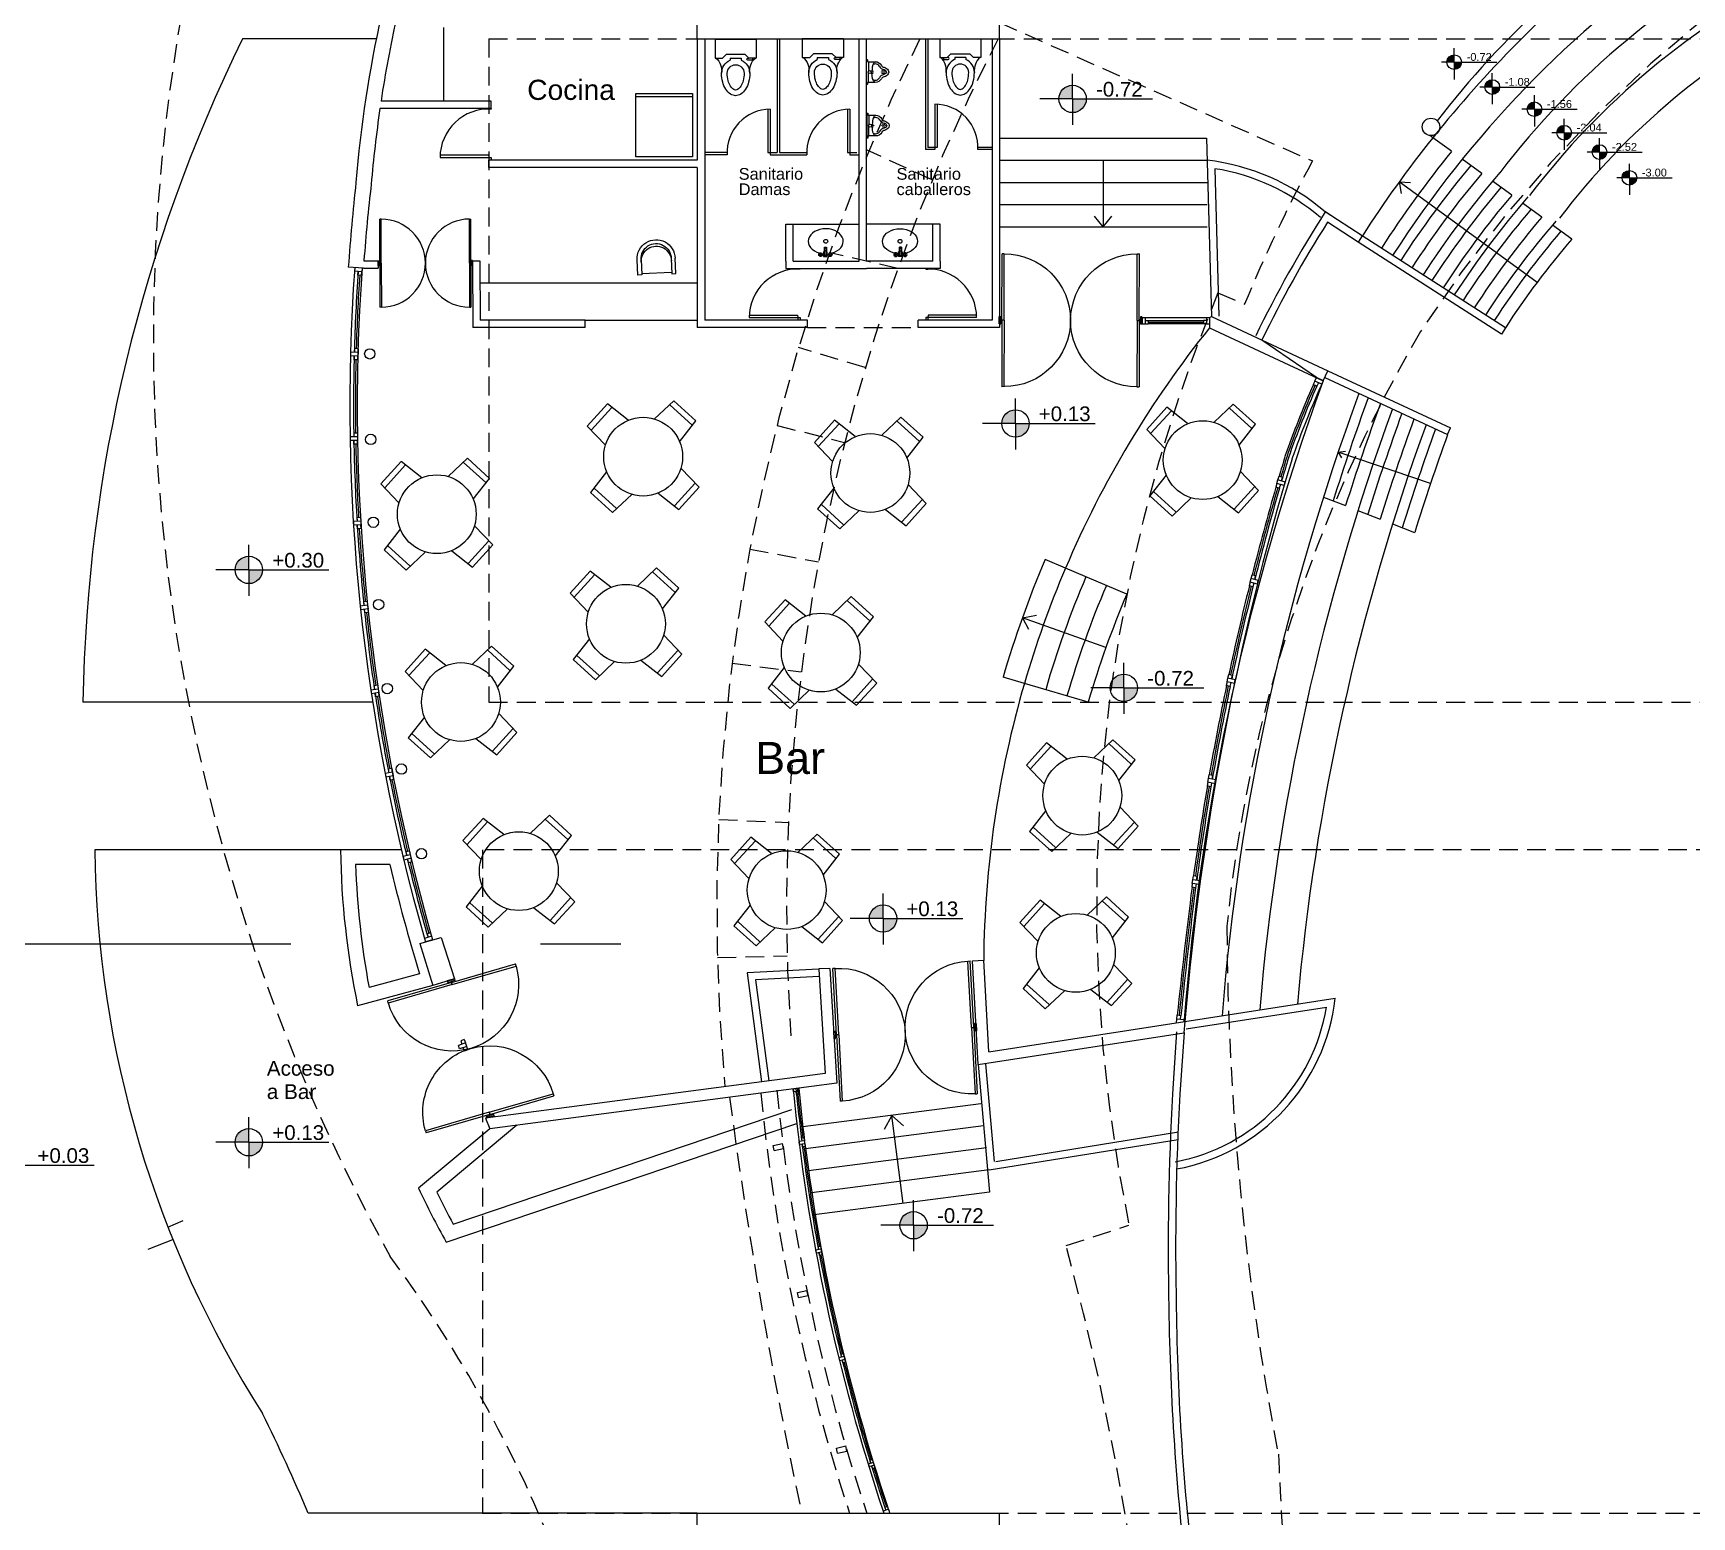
# Model space of a CAD drawing. Extents: x -30 to 1202, y 231 to 898.
# Drawn here: x 126.64 to 149.08, y 406.12 to 426.2 of the extents above; entities that cross this region are included whole.
import ezdxf

# ---------------------------------------------------------------- set-up
doc = ezdxf.new("R2010")
doc.units = 0
doc.header["$LTSCALE"] = 0.04
doc.linetypes.add('DASHED2', pattern=[9.525, 6.35, -3.175])
doc.layers.get('0').update_dxf_attribs({"linetype": 'CONTINUOUS'})
for name, color, linetype in [('0.1', 1, 'CONTINUOUS'), ('0.2', 2, 'CONTINUOUS'), ('0.3', 3, 'CONTINUOUS'), ('0.5', 5, 'CONTINUOUS'), ('cotas de nivel', 1, 'CONTINUOUS'), ('PISO', 1, 'CONTINUOUS'), ('PISOS', 1, 'CONTINUOUS'), ('proyecciones', 1, 'DASHED2'), ('PROYECCIÓN', 2, 'DASHED2')]:
    doc.layers.add(name, color=color, linetype=linetype)
doc.styles.add('STYLE2', font='arial.ttf')

# ---------------------------------------------------------------- blocks, each defined once
blk = doc.blocks.new('SAPLS029')
for p, q in [((0.025, 0.025), (0.025, -0.025)), ((0.089, 0.025), (0.025, 0.025)), ((0.038, -0.013), (0.038, 0.013)), ((0.102, 0.013), (0.038, 0.013)), ((0.038, 0.013), (0.102, 0.013)), ((0.089, 0.025), (0.089, 0.013)), ((0.089, 0.013), (0.089, 0.025)), ((0.102, -0.013), (0.102, 0.013)), ((0.14, 0.013), (0.102, 0.013)), ((0.102, 0.013), (0.14, 0.013)), ((0.152, 0.013), (0.14, 0.013)), ((0.14, 0.013), (0.152, 0.013)), ((0.14, -0.013), (0.14, 0.013)), ((0.152, 0.013), (0.152, -0.013)), ((0.025, -0.025), (0.089, -0.025)), ((0.102, -0.013), (0.038, -0.013)), ((0.038, -0.013), (0.102, -0.013)), ((0.089, -0.013), (0.089, -0.025)), ((0.089, -0.025), (0.089, -0.013)), ((0.14, -0.013), (0.102, -0.013)), ((0.102, -0.013), (0.14, -0.013)), ((0.152, -0.013), (0.14, -0.013)), ((0.14, -0.013), (0.152, -0.013))]:
    blk.add_line(p, q)
for centre, radius in [((0.051, 0.064), 0.0254), ((0.051, 0.064), 0.00822), ((0.051, -0.064), 0.0254), ((0.051, -0.064), 0.00822)]:
    blk.add_circle(centre, radius)
blk = doc.blocks.new('SAPLS025')
at = {"color": 0, "linetype": 'ByBlock'}
for p, q in [((0, 0.279), (0.254, 0.279)), ((0, -0.279), (0, 0.279)), ((0.254, 0.279), (0.254, 0.178)), ((0.203, 0.127), (0.254, 0.178)), ((0.203, -0.127), (0.203, 0.127)), ((0.254, 0.076), (0.283, 0.076)), ((0.254, 0.076), (0.254, -0.076)), ((0.203, -0.127), (0.254, -0.178)), ((0.254, -0.076), (0.283, -0.076)), ((0.254, -0.165), (0.254, -0.178)), ((0.254, -0.279), (0.254, -0.178)), ((0.279, -0.229), (0.279, -0.165)), ((0, -0.279), (0.254, -0.279)), ((0.254, -0.229), (0.279, -0.229))]:
    blk.add_line(p, q, dxfattribs=at)
for points in [[(0.457, -0.191, 0.063415), (0.579, -0.175, 0.076468), (0.673, -0.135, 0.107136), (0.742, -0.068, 0.147373), (0.762, 0, 0.147373), (0.742, 0.068, 0.107136), (0.673, 0.135, 0.076468), (0.579, 0.175, 0.063415), (0.457, 0.191, 0.063415)], [(0.457, -0.114, 0.063415), (0.56, -0.101, 0.076468), (0.632, -0.07, 0.107136), (0.678, -0.026, 0.147373), (0.686, 0, 0.147373), (0.678, 0.026, 0.107136), (0.632, 0.07, 0.076468), (0.56, 0.101, 0.063415), (0.457, 0.114, 0.063415)]]:
    blk.add_lwpolyline(points, format="xyb", dxfattribs=at)
for centre, radius, start, end in [((0.426, 0.417), 0.228, 221.089, 277.7989), ((0.457, 0), 0.191, 90, 156.4218), ((0.457, 0), 0.114, 90, 270), ((0.267, -0.165), 0.0127, 0, 180), ((0.426, -0.417), 0.228, 82.2011, 138.911), ((0.457, 0), 0.191, 203.5782, 270)]:
    blk.add_arc(centre, radius, start, end, dxfattribs=at)
blk = doc.blocks.new('rcd')
at = {"layer": '0.2'}
for p, q in [((183.442, 91.162), (183.442, 91.037)), ((183.442, 90.892), (183.442, 91.016))]:
    blk.add_line(p, q, dxfattribs=at)
blk.add_lwpolyline([(183.717, 91.027), (183.71, 91.002, -0.107013), (183.687, 90.977, -0.081155), (183.655, 90.963, 0.245336), (183.617, 90.936, -0.277467), (183.534, 90.887, 0), (183.436, 90.887, 0.414214), (183.429, 90.88, 0), (183.429, 90.863, -0.999999), (183.417, 90.863, 0), (183.417, 91.191, -0.999999), (183.429, 91.191, 0), (183.429, 91.174, 0.414214), (183.436, 91.167, 0), (183.534, 91.167, -0.277467), (183.617, 91.117, 0.245336), (183.655, 91.091, -0.081155), (183.687, 91.076, -0.107013), (183.71, 91.052), (183.717, 91.027)], format="xyb", close=True, dxfattribs=at)
for points in [[(183.534, 91.167), (183.52, 91.16, 0.09017), (183.501, 91.126, 0.04702), (183.491, 91.084), (183.487, 91.027)], [(183.534, 90.887), (183.52, 90.894, -0.09017), (183.501, 90.928, -0.04702), (183.491, 90.969), (183.487, 91.027)], [(183.686, 91.027), (183.682, 91.039, 0.088171), (183.67, 91.051, 0.075175), (183.649, 91.062, 0.081155)], [(183.686, 91.027), (183.682, 91.014, -0.088171), (183.67, 91.002, -0.075175), (183.649, 90.992, -0.081155)]]:
    blk.add_lwpolyline(points, format="xyb", dxfattribs=at)
for centre, radius in [((183.459, 91.027), 0.02), ((183.495, 91.046), 0.003), ((183.495, 91.008), 0.003), ((183.506, 91.027), 0.003), ((183.62, 91.027), 0.003), ((183.631, 91.046), 0.003), ((183.631, 91.008), 0.003), ((183.642, 91.027), 0.003), ((183.653, 91.046), 0.003), ((183.653, 91.008), 0.003), ((183.664, 91.027), 0.003)]:
    blk.add_circle(centre, radius, dxfattribs=at)
for centre, radius, start, end in [((183.437, 91.162), 0.005, 359.9995, 89.9991), ((183.534, 91.073), 0.0634, 27.9696, 121.4392), ((183.437, 90.892), 0.005, 270.0009, 0.0005), ((183.534, 90.98), 0.0634, 238.5608, 332.0304), ((183.661, 91.141), 0.08, 207.9696, 261.1164), ((183.661, 90.913), 0.08, 98.8836, 152.0304)]:
    blk.add_arc(centre, radius, start, end, dxfattribs=at)
blk = doc.blocks.new('puertadoblesemigiratoria')
at = {"layer": '0.2', "linetype": 'Continuous'}
for p, q in [((0.051, 1.894), (-0.849, 1.894)), ((-0.849, 1.864), (-0.849, 1.894)), ((0.051, 1.864), (-0.849, 1.864)), ((0, 1.929), (0.101, 1.929)), ((0.001, 1.929), (0.001, 1.909)), ((0.102, 1.929), (0.001, 1.929)), ((0.001, 1.909), (0.051, 1.909)), ((0.041, 1.909), (0.041, 1.894)), ((0.101, 1.909), (0.051, 1.909)), ((0.051, 1.894), (0.951, 1.894)), ((0.051, 1.864), (0.051, 1.894)), ((0.051, 1.864), (0.051, 1.894)), ((0.051, 1.864), (0.951, 1.864)), ((0.061, 1.909), (0.061, 1.894)), ((0.101, 1.929), (0.101, 1.909)), ((0.95, 1.864), (0.951, 1.894)), ((0.051, 0.065), (-0.849, 0.065)), ((-0.849, 0.065), (-0.849, 0.035)), ((0.051, 0.035), (-0.849, 0.035)), ((0.001, 0.02), (0.051, 0.02)), ((0.001, 0), (0.001, 0.02)), ((0.041, 0.02), (0.041, 0.035)), ((0.051, 0.065), (0.951, 0.065)), ((0.051, 0.065), (0.051, 0.035)), ((0.051, 0.065), (0.051, 0.035)), ((0.051, 0.035), (0.951, 0.035)), ((0.101, 0.02), (0.051, 0.02)), ((0.061, 0.02), (0.061, 0.035)), ((0.101, 0), (0.101, 0.02)), ((0.95, 0.065), (0.951, 0.035)), ((0, 0), (0.101, 0)), ((0.102, 0), (0.001, 0))]:
    blk.add_line(p, q, dxfattribs=at)
for centre, start, end in [((0.051, 1.864), 180, 270), ((0.051, 1.864), 270, 360), ((0.051, 0.065), 90, 180), ((0.051, 0.065), 0, 90)]:
    blk.add_arc(centre, 0.899, start, end, dxfattribs=at)
blk = doc.blocks.new('MHPLS022')
at = {"linetype": 'ByBlock'}
for p, q in [((-0.686, 0.375), (-0.381, 0.375)), ((-0.686, 0.299), (-0.686, 0.375)), ((-0.381, 0.299), (-0.686, 0.299)), ((-0.66, 0.299), (-0.66, -0.299)), ((-0.381, -0.299), (-0.686, -0.299)), ((-0.686, -0.299), (-0.686, -0.375)), ((-0.686, -0.375), (-0.381, -0.375))]:
    blk.add_line(p, q, dxfattribs=at)
for centre, radius, start, end in [((-0.375, 0), 0.375, 269.0906, 90.9094), ((-0.426, 0), 0.299, 268.861, 91.139), ((-0.375, 0), 0.299, 268.861, 91.139)]:
    blk.add_arc(centre, radius, start, end, dxfattribs=at)
blk = doc.blocks.new('efd')
at = {"color": 0, "linetype": 'ByBlock'}
for p, q in [((391.142, 177.627), (390.736, 177.627)), ((390.177, 177.068), (390.177, 176.662)), ((391.701, 176.662), (391.701, 177.068)), ((390.736, 176.103), (391.142, 176.103))]:
    blk.add_line(p, q, dxfattribs=at)
for points in [[(391.167, 177.348), (391.142, 177.703), (390.736, 177.703), (390.71, 177.348)], [(390.456, 177.094), (390.101, 177.068), (390.101, 176.662), (390.456, 176.636)], [(391.421, 176.636), (391.777, 176.662), (391.777, 177.068), (391.421, 177.094)], [(390.71, 176.382), (390.736, 176.027), (391.142, 176.027), (391.167, 176.382)]]:
    blk.add_lwpolyline(points, dxfattribs=at)
blk.add_circle((390.939, 176.865), 0.533, dxfattribs=at)

msp = doc.modelspace()

# ---------------------------------------------------------------- hatches: boundary and pattern name
at = {"layer": 'cotas de nivel'}
h = msp.add_hatch(color=256, dxfattribs=at)
h.paths.add_polyline_path([(140.7, 425.309), (140.7, 425.494, 0.414214), (140.515, 425.309)])
h.paths.add_polyline_path([(140.7, 425.309), (140.7, 425.124, 0.414214), (140.886, 425.309)])
h = msp.add_hatch(color=256, dxfattribs=at)
h.paths.add_polyline_path([(139.926, 420.918), (139.926, 421.103, 0.414214), (139.741, 420.918)])
h.paths.add_polyline_path([(139.926, 420.918), (139.926, 420.732, 0.414214), (140.111, 420.918)])
h = msp.add_hatch(color=256, dxfattribs=at)
h.paths.add_polyline_path([(129.556, 418.936), (129.556, 419.122, 0.414214), (129.371, 418.936)])
h.paths.add_polyline_path([(129.556, 418.936), (129.556, 418.751, 0.414214), (129.741, 418.936)])
h = msp.add_hatch(color=256, dxfattribs=at)
h.paths.add_polyline_path([(141.393, 417.34), (141.393, 417.525, 0.414214), (141.208, 417.34)])
h.paths.add_polyline_path([(141.393, 417.34), (141.393, 417.154, 0.414214), (141.579, 417.34)])
h = msp.add_hatch(color=256, dxfattribs=at)
h.paths.add_polyline_path([(138.135, 414.221), (138.135, 414.406, 0.414214), (137.949, 414.221)])
h.paths.add_polyline_path([(138.135, 414.221), (138.135, 414.035, 0.414214), (138.32, 414.221)])
h = msp.add_hatch(color=256, dxfattribs=at)
h.paths.add_polyline_path([(129.556, 411.192), (129.556, 411.377, 0.414214), (129.371, 411.192)])
h.paths.add_polyline_path([(129.556, 411.192), (129.556, 411.007, 0.414214), (129.741, 411.192)])
h = msp.add_hatch(color=256, dxfattribs=at)
h.paths.add_polyline_path([(138.549, 410.069), (138.549, 410.255, 0.414214), (138.364, 410.069)])
h.paths.add_polyline_path([(138.549, 410.069), (138.549, 409.884, 0.414214), (138.735, 410.069)])
at = {"layer": 'PISO'}
h = msp.add_hatch(color=256, dxfattribs=at)
h.paths.add_polyline_path([(145.862, 425.807), (145.862, 425.906, 0.414214), (145.762, 425.807)])
h.paths.add_polyline_path([(145.862, 425.807), (145.862, 425.707, 0.414214), (145.961, 425.807)])
h = msp.add_hatch(color=256, dxfattribs=at)
h.paths.add_polyline_path([(146.377, 425.47), (146.377, 425.569, 0.414214), (146.277, 425.47)])
h.paths.add_polyline_path([(146.377, 425.47), (146.377, 425.37, 0.414214), (146.476, 425.47)])
h = msp.add_hatch(color=256, dxfattribs=at)
h.paths.add_polyline_path([(146.948, 425.17), (146.948, 425.27, 0.414214), (146.849, 425.17)])
h.paths.add_polyline_path([(146.948, 425.17), (146.948, 425.071, 0.414214), (147.047, 425.17)])
h = msp.add_hatch(color=256, dxfattribs=at)
h.paths.add_polyline_path([(147.35, 424.852), (147.35, 424.951, 0.414214), (147.251, 424.852)])
h.paths.add_polyline_path([(147.35, 424.852), (147.35, 424.753, 0.414214), (147.45, 424.852)])
h = msp.add_hatch(color=256, dxfattribs=at)
h.paths.add_polyline_path([(147.828, 424.59), (147.828, 424.689, 0.414214), (147.729, 424.59)])
h.paths.add_polyline_path([(147.828, 424.59), (147.828, 424.491, 0.414214), (147.927, 424.59)])
h = msp.add_hatch(color=256, dxfattribs=at)
h.paths.add_polyline_path([(148.232, 424.242), (148.232, 424.342, 0.414214), (148.133, 424.242)])
h.paths.add_polyline_path([(148.232, 424.242), (148.232, 424.143, 0.414214), (148.332, 424.242)])

# ---------------------------------------------------------------- linework, layer by layer
at = {"layer": '0.1'}
msp.add_line((141.681, 422.351), (142.511, 422.351), dxfattribs=at)
for centre, radius, start, end in [((157.196, 421.165), 26.275, 175.9361, 195.9361), ((162.403, 414.365), 25.602, 185.4848, 198.5978)]:
    msp.add_arc(centre, radius, start, end, dxfattribs=at)
at = {"layer": '0.2'}
for p, q in [((132.187, 426.277), (132.187, 425.281)), ((131.279, 426.124), (129.47, 426.124)), ((134.792, 425.344), (135.559, 425.344)), ((132.801, 425.181), (132.801, 425.171)), ((132.831, 425.171), (132.801, 425.171)), ((132.831, 425.181), (132.831, 425.171)), ((139.709, 424.78), (142.512, 424.78)), ((142.512, 424.78), (142.579, 422.365)), ((132.143, 424.551), (132.797, 424.551)), ((132.143, 424.517), (132.831, 424.517)), ((132.797, 424.551), (132.801, 424.517)), ((132.801, 424.517), (132.801, 424.481)), ((132.831, 424.517), (132.831, 424.481)), ((139.709, 424.48), (142.52, 424.48)), ((141.114, 424.48), (141.114, 423.58)), ((142.623, 424.365), (142.679, 422.368)), ((139.709, 424.18), (142.52, 424.18)), ((139.709, 423.88), (142.52, 423.88)), ((141.114, 423.58), (140.997, 423.721)), ((141.114, 423.58), (141.231, 423.721)), ((136.918, 423.615), (137.812, 423.615)), ((138.807, 423.615), (137.912, 423.615)), ((139.709, 423.58), (142.52, 423.58)), ((136.982, 423.015), (136.982, 423.005)), ((137.012, 423.005), (136.982, 423.005)), ((137.012, 423.015), (137.012, 423.005)), ((138.712, 423.015), (138.712, 423.005)), ((138.712, 423.005), (138.742, 423.005)), ((138.742, 423.015), (138.742, 423.005)), ((135.622, 422.815), (132.683, 422.815)), ((136.324, 422.385), (136.979, 422.385)), ((136.324, 422.352), (137.012, 422.352)), ((136.979, 422.385), (136.982, 422.352)), ((136.982, 422.352), (136.982, 422.315)), ((137.012, 422.352), (137.012, 422.315)), ((138.712, 422.352), (138.712, 422.315)), ((139.4, 422.352), (138.712, 422.352)), ((138.746, 422.385), (138.742, 422.352)), ((138.742, 422.352), (138.742, 422.315)), ((139.4, 422.385), (138.746, 422.385)), ((134.103, 422.315), (135.622, 422.315)), ((141.723, 422.31), (142.469, 422.31)), ((141.723, 422.289), (142.469, 422.289)), ((142.469, 422.268), (141.723, 422.268)), ((140.605, 418.962), (140.329, 419.079)), ((140.047, 417.4), (139.759, 417.484)), ((131.23, 417.149), (127.311, 417.149)), ((131.619, 415.149), (127.47, 415.149)), ((131.462, 414.949), (131, 414.949)), ((131.864, 413.471), (131.181, 413.288)), ((137.266, 413.536), (136.298, 413.484)), ((136.298, 413.484), (136.491, 412.01)), ((137.272, 413.436), (136.411, 413.39)), ((136.411, 413.39), (136.59, 412.023)), ((132.045, 413.312), (131.026, 413.04)), ((139.423, 412.244), (139.573, 410.516)), ((139.523, 412.252), (139.637, 410.93)), ((132.319, 410.085), (136.903, 411.637)), ((139.457, 411.711), (137.049, 411.399)), ((138.253, 411.555), (138.151, 411.366)), ((138.407, 410.365), (138.253, 411.555)), ((138.253, 411.555), (138.412, 411.415)), ((132.813, 411.376), (131.85, 410.57)), ((133.182, 411.425), (132.097, 410.516)), ((132.225, 409.842), (136.967, 411.448)), ((139.495, 411.413), (137.088, 411.102)), ((139.662, 410.934), (142.133, 411.332)), ((139.534, 411.116), (137.126, 410.804)), ((139.572, 410.818), (142.126, 411.23)), ((139.572, 410.818), (137.165, 410.507)), ((139.573, 410.516), (137.203, 410.209)), ((128.46, 410.042), (128.664, 410.132)), ((128.193, 409.744), (128.526, 409.878)), ((135.622, 406.174), (130.357, 406.174))]:
    msp.add_line(p, q, dxfattribs=at)
msp.add_lwpolyline([(134.792, 424.524), (134.792, 425.384), (135.559, 425.384), (135.559, 424.524)], close=True, dxfattribs=at)
for centre in [(137.36, 423.383), (138.365, 423.383)]:
    msp.add_circle(centre, 0.0261, dxfattribs=at)
for centre, radius, start, end in [((148.434, 416.813), 21.126, 153.8505, 179.0898), ((132.797, 424.517), 0.655, 87.0577, 180), ((142.176, 421.521), 2.979, 49.308, 83.3714), ((142.176, 421.521), 2.879, 49.308, 81.066), ((157.196, 421.165), 26.175, 175.9361, 195.9361), ((136.979, 422.352), 0.655, 87.0577, 180), ((138.746, 422.352), 0.655, 0, 92.9423), ((157.196, 421.165), 26.225, 176.0451, 178.4361), ((157.196, 421.165), 26.225, 176.0451, 178.4361), ((157.196, 421.165), 26.2, 176.1544, 178.3269), ((153.353, 413.531), 13.857, 141.2115, 156.9294), ((157.196, 421.165), 26.225, 178.5451, 180.9361), ((157.196, 421.165), 26.225, 178.5451, 180.9361), ((157.196, 421.165), 26.2, 178.6544, 180.8269), ((155.905, 416.153), 13.067, 156.1107, 160.7026), ((155.905, 416.153), 13.042, 156.1128, 160.7026), ((155.905, 416.153), 13.017, 156.1149, 160.7026), ((157.196, 421.165), 26.225, 181.0451, 183.4361), ((157.196, 421.165), 26.225, 181.0451, 183.4361), ((157.196, 421.165), 26.2, 181.1544, 183.3269), ((178.999, 409.773), 37.006, 163.2026, 163.6277), ((178.999, 409.773), 36.981, 163.2026, 163.6282), ((178.999, 409.773), 36.956, 163.2026, 163.7076), ((178.999, 409.773), 37.006, 163.8642, 165.7705), ((178.999, 409.773), 36.981, 163.8649, 165.771), ((178.999, 409.773), 36.956, 163.8655, 165.8505), ((157.196, 421.165), 26.225, 183.5451, 185.9361), ((157.196, 421.165), 26.225, 183.5451, 185.9361), ((157.196, 421.165), 26.2, 183.6544, 185.8269), ((153.353, 413.531), 14.157, 156.9294, 163.7883), ((178.999, 409.773), 37.006, 166.007, 167.9134), ((178.999, 409.773), 36.981, 166.0077, 167.9139), ((178.999, 409.773), 36.956, 166.0084, 167.9934), ((157.196, 421.165), 26.225, 186.0451, 188.4361), ((157.196, 421.165), 26.225, 186.0451, 188.4361), ((157.196, 421.165), 26.2, 186.1544, 188.3269), ((153.353, 413.531), 13.857, 163.7883, 179.4922), ((157.196, 421.165), 26.225, 188.5451, 190.9361), ((157.196, 421.165), 26.225, 188.5451, 190.9361), ((157.196, 421.165), 26.2, 188.6544, 190.8269), ((178.999, 409.773), 37.006, 168.1499, 170.0562), ((178.999, 409.773), 36.981, 168.1506, 170.0568), ((178.999, 409.773), 36.956, 168.1513, 170.1362), ((157.196, 421.165), 26.225, 191.0451, 193.4361), ((157.196, 421.165), 26.225, 191.0451, 193.4361), ((157.196, 421.165), 26.2, 191.1544, 193.3269), ((178.999, 409.773), 36.956, 170.2152, 172.2791), ((178.999, 409.773), 37.006, 170.2928, 172.1991), ((178.999, 409.773), 36.981, 170.2934, 172.1996), ((141.929, 415.302), 14.459, 180.6082, 212.5442), ((141.929, 415.302), 11.135, 180.7898, 191.7235), ((141.929, 415.302), 10.935, 181.8525, 190.6143), ((157.196, 421.165), 26.475, 193.5797, 196.896), ((157.196, 421.165), 26.225, 193.5451, 195.9361), ((157.196, 421.165), 26.225, 193.5451, 195.9361), ((157.196, 421.165), 26.2, 193.6544, 195.8269), ((219.86, 404.836), 78.163, 172.79137, 174.07075), ((216.289, 405.268), 74.542, 172.77678, 174.1176), ((213.031, 405.662), 71.235, 172.76218, 174.1645), ((162.403, 414.365), 25.563, 185.4848, 187.0596), ((162.403, 414.365), 25.544, 185.4848, 187.0085), ((162.403, 414.365), 25.525, 185.4848, 187.0956), ((162.675, 414.413), 25.84, 187.2131, 190.4246), ((162.403, 414.365), 25.544, 187.2699, 190.3418), ((162.676, 414.413), 25.802, 187.2132, 198.4139), ((141.929, 415.302), 11.135, 205.1525, 209.3663), ((141.929, 415.302), 10.935, 205.9583, 208.4984), ((162.675, 414.413), 25.84, 190.5108, 193.7223), ((162.403, 414.365), 25.544, 190.6033, 193.6751), ((162.675, 414.413), 25.84, 193.8085, 197.0201), ((162.403, 414.365), 25.544, 193.9366, 197.0085), ((105.253, 395.512), 27.275, 23.0101, 26.1291), ((162.675, 414.413), 25.84, 197.1063, 198.4174), ((162.403, 414.365), 25.544, 197.2699, 198.5062)]:
    msp.add_arc(centre, radius, start, end, dxfattribs=at)
msp.add_ellipse((137.36, 423.383), major_axis=(-0.237, 0), ratio=0.719516, start_param=1.911256, end_param=7.500805, dxfattribs=at)
at = {"layer": '0.2', "extrusion": (0, 0, -1)}
msp.add_ellipse((138.365, 423.383), major_axis=(0.237, 0), ratio=0.719516, start_param=1.911256, end_param=7.500805, dxfattribs=at)
at = {"layer": '0.3'}
for p, q in [((136.704, 426.124), (136.704, 424.585)), ((136.734, 426.124), (136.734, 424.585)), ((138.709, 426.124), (138.709, 424.624)), ((138.739, 426.124), (138.739, 424.654)), ((138.835, 425.238), (138.835, 424.624)), ((138.865, 425.238), (138.865, 424.654)), ((136.578, 425.169), (136.578, 424.585)), ((136.608, 425.169), (136.608, 424.555)), ((137.656, 425.169), (137.656, 424.585)), ((137.686, 425.169), (137.686, 424.555)), ((145.573, 424.785), (145.533, 424.814)), ((136.025, 424.585), (135.722, 424.585)), ((136.578, 424.585), (136.704, 424.585)), ((136.734, 424.585), (137.103, 424.585)), ((137.656, 424.585), (137.782, 424.585)), ((138.835, 424.624), (138.709, 424.624)), ((138.865, 424.654), (138.739, 424.654)), ((139.609, 424.624), (139.418, 424.624)), ((139.609, 424.654), (139.419, 424.654)), ((136.025, 424.555), (135.722, 424.555)), ((136.608, 424.555), (136.734, 424.555)), ((136.734, 424.555), (137.103, 424.555)), ((137.686, 424.555), (137.812, 424.555)), ((144.619, 423.457), (144.118, 423.78)), ((144.202, 423.726), (144.119, 423.78)), ((144.565, 423.373), (144.148, 423.642)), ((144.619, 423.457), (144.565, 423.373)), ((130.988, 423.027), (130.984, 422.977)), ((131.088, 423.02), (131.084, 422.97)), ((131.084, 422.97), (130.984, 422.977)), ((131.031, 422.924), (131.034, 422.974)), ((131.081, 422.921), (131.031, 422.924)), ((131.081, 422.921), (131.084, 422.97)), ((141.64, 422.351), (141.64, 422.268)), ((141.64, 422.351), (141.681, 422.351)), ((141.681, 422.351), (141.681, 422.268)), ((142.511, 422.351), (142.511, 422.268)), ((142.511, 422.351), (142.552, 422.351)), ((142.552, 422.351), (142.552, 422.268)), ((141.64, 422.268), (141.681, 422.268)), ((141.64, 422.268), (141.681, 422.268)), ((141.681, 422.31), (141.723, 422.31)), ((141.681, 422.268), (141.723, 422.268)), ((141.723, 422.31), (141.723, 422.268)), ((142.469, 422.31), (142.469, 422.268)), ((142.511, 422.31), (142.469, 422.31)), ((142.511, 422.268), (142.469, 422.268)), ((142.511, 422.268), (142.552, 422.268)), ((142.511, 422.268), (142.552, 422.268)), ((130.932, 421.882), (130.93, 421.832)), ((131.032, 421.88), (130.932, 421.882)), ((130.983, 421.931), (130.982, 421.881)), ((131.033, 421.929), (130.983, 421.931)), ((131.032, 421.88), (131.03, 421.83)), ((131.033, 421.929), (131.032, 421.88)), ((143.999, 421.538), (143.261, 422.046)), ((131.03, 421.83), (130.93, 421.832)), ((130.979, 421.781), (130.98, 421.831)), ((131.029, 421.78), (130.979, 421.781)), ((131.029, 421.78), (131.03, 421.83)), ((143.978, 421.491), (143.956, 421.445)), ((144.003, 421.424), (143.956, 421.445)), ((143.978, 421.491), (143.999, 421.538)), ((143.978, 421.491), (143.999, 421.538)), ((144.07, 421.448), (143.978, 421.491)), ((144.092, 421.495), (143.999, 421.538)), ((144.024, 421.47), (144.003, 421.424)), ((144.07, 421.448), (144.092, 421.495)), ((131.024, 420.787), (130.975, 420.787)), ((130.975, 420.787), (130.975, 420.737)), ((131.024, 420.787), (131.025, 420.738)), ((131.025, 420.738), (130.925, 420.736)), ((130.925, 420.736), (130.926, 420.686)), ((131.026, 420.688), (130.926, 420.686)), ((130.977, 420.637), (130.976, 420.687)), ((131.027, 420.638), (130.977, 420.637)), ((131.025, 420.738), (131.026, 420.688)), ((131.027, 420.638), (131.026, 420.688)), ((143.462, 420.107), (143.447, 420.058)), ((143.462, 420.107), (143.477, 420.155)), ((143.462, 420.107), (143.477, 420.155)), ((143.56, 420.077), (143.462, 420.107)), ((143.477, 420.155), (143.492, 420.204)), ((143.575, 420.125), (143.477, 420.155)), ((143.541, 420.189), (143.492, 420.204)), ((143.511, 420.092), (143.496, 420.043)), ((143.526, 420.14), (143.541, 420.189)), ((143.56, 420.077), (143.575, 420.125)), ((143.496, 420.043), (143.447, 420.058)), ((131.066, 419.646), (131.016, 419.643)), ((131.016, 419.643), (131.019, 419.593)), ((131.066, 419.646), (131.069, 419.596)), ((131.069, 419.596), (130.969, 419.59)), ((130.969, 419.59), (130.972, 419.541)), ((131.072, 419.547), (130.972, 419.541)), ((131.025, 419.494), (131.022, 419.544)), ((131.075, 419.497), (131.025, 419.494)), ((131.069, 419.596), (131.072, 419.547)), ((131.075, 419.497), (131.072, 419.547)), ((143.101, 418.771), (143.088, 418.721)), ((143.101, 418.771), (143.114, 418.82)), ((143.101, 418.771), (143.114, 418.82)), ((143.199, 418.744), (143.101, 418.771)), ((143.114, 418.82), (143.127, 418.869)), ((143.212, 418.793), (143.114, 418.82)), ((143.176, 418.856), (143.127, 418.869)), ((143.15, 418.757), (143.137, 418.708)), ((143.163, 418.807), (143.176, 418.856)), ((143.199, 418.744), (143.212, 418.793)), ((131.157, 418.508), (131.107, 418.503)), ((131.157, 418.508), (131.162, 418.458)), ((143.137, 418.708), (143.088, 418.721)), ((131.162, 418.458), (131.063, 418.448)), ((131.063, 418.448), (131.068, 418.398)), ((131.167, 418.409), (131.068, 418.398)), ((131.107, 418.503), (131.112, 418.453)), ((131.123, 418.354), (131.118, 418.403)), ((131.173, 418.359), (131.123, 418.354)), ((131.162, 418.458), (131.167, 418.409)), ((131.173, 418.359), (131.167, 418.409)), ((142.79, 417.422), (142.778, 417.372)), ((142.79, 417.422), (142.801, 417.472)), ((142.79, 417.422), (142.801, 417.472)), ((142.889, 417.399), (142.79, 417.422)), ((142.801, 417.472), (142.812, 417.521)), ((142.9, 417.449), (142.801, 417.472)), ((142.862, 417.51), (142.812, 417.521)), ((142.839, 417.411), (142.828, 417.361)), ((142.851, 417.46), (142.862, 417.51)), ((142.889, 417.399), (142.9, 417.449)), ((131.305, 417.325), (131.206, 417.311)), ((131.206, 417.311), (131.214, 417.261)), ((131.312, 417.276), (131.214, 417.261)), ((131.298, 417.375), (131.248, 417.367)), ((131.248, 417.367), (131.256, 417.318)), ((131.27, 417.219), (131.263, 417.268)), ((131.32, 417.226), (131.27, 417.219)), ((131.298, 417.375), (131.305, 417.325)), ((131.305, 417.325), (131.312, 417.276)), ((131.32, 417.226), (131.312, 417.276)), ((142.828, 417.361), (142.778, 417.372)), ((131.497, 416.199), (131.399, 416.18)), ((131.399, 416.18), (131.409, 416.131)), ((131.507, 416.151), (131.409, 416.131)), ((131.488, 416.248), (131.439, 416.239)), ((131.439, 416.239), (131.448, 416.19)), ((131.467, 416.092), (131.458, 416.141)), ((131.516, 416.102), (131.467, 416.092)), ((131.488, 416.248), (131.497, 416.199)), ((131.497, 416.199), (131.507, 416.151)), ((131.516, 416.102), (131.507, 416.151)), ((142.529, 416.063), (142.519, 416.013)), ((142.529, 416.063), (142.538, 416.113)), ((142.529, 416.063), (142.538, 416.113)), ((142.629, 416.044), (142.529, 416.063)), ((142.538, 416.113), (142.548, 416.163)), ((142.638, 416.094), (142.538, 416.113)), ((142.598, 416.153), (142.548, 416.163)), ((142.579, 416.053), (142.569, 416.003)), ((142.588, 416.103), (142.598, 416.153)), ((142.629, 416.044), (142.638, 416.094)), ((142.569, 416.003), (142.519, 416.013)), ((131.738, 415.083), (131.641, 415.06)), ((131.641, 415.06), (131.653, 415.011)), ((131.75, 415.035), (131.653, 415.011)), ((131.727, 415.132), (131.678, 415.12)), ((131.678, 415.12), (131.69, 415.072)), ((131.713, 414.974), (131.701, 415.023)), ((131.761, 414.986), (131.713, 414.974)), ((131.727, 415.132), (131.738, 415.083)), ((131.738, 415.083), (131.75, 415.035)), ((131.761, 414.986), (131.75, 415.035)), ((142.319, 414.695), (142.312, 414.644)), ((142.319, 414.695), (142.327, 414.745)), ((142.319, 414.695), (142.327, 414.745)), ((142.42, 414.68), (142.319, 414.695)), ((142.327, 414.745), (142.334, 414.796)), ((142.427, 414.73), (142.327, 414.745)), ((142.385, 414.788), (142.334, 414.796)), ((142.377, 414.738), (142.385, 414.788)), ((142.42, 414.68), (142.427, 414.73)), ((142.362, 414.637), (142.312, 414.644)), ((142.369, 414.687), (142.362, 414.637)), ((132.014, 414.027), (131.966, 414.013)), ((132.014, 414.027), (132.028, 413.979)), ((132.028, 413.979), (131.932, 413.951)), ((131.932, 413.951), (131.945, 413.903)), ((132.041, 413.931), (131.945, 413.903)), ((131.966, 414.013), (131.98, 413.965)), ((132.028, 413.979), (132.041, 413.931)), ((142.109, 412.86), (142.115, 412.91)), ((142.165, 412.905), (142.115, 412.91)), ((142.16, 412.854), (142.165, 412.905)), ((142.107, 412.686), (142.05, 411.848)), ((142.103, 412.809), (142.109, 412.86)), ((142.103, 412.809), (142.109, 412.86)), ((142.21, 412.848), (142.109, 412.86)), ((142.207, 412.679), (142.15, 411.841)), ((142.207, 412.825), (142.21, 412.848)), ((132.485, 412.536), (132.391, 412.503)), ((132.407, 412.455), (132.391, 412.503)), ((132.502, 412.489), (132.407, 412.455)), ((132.469, 412.583), (132.422, 412.566)), ((132.422, 412.566), (132.438, 412.519)), ((132.471, 412.425), (132.455, 412.472)), ((132.469, 412.583), (132.485, 412.536)), ((132.502, 412.489), (132.485, 412.536)), ((132.518, 412.441), (132.502, 412.489)), ((132.518, 412.441), (132.471, 412.425)), ((136.996, 411.92), (136.918, 411.912)), ((136.922, 411.874), (136.918, 411.912)), ((136.999, 411.881), (136.922, 411.874)), ((136.964, 411.839), (136.961, 411.877)), ((137.003, 411.842), (136.964, 411.839)), ((137.074, 411.212), (136.997, 411.202)), ((136.997, 411.202), (137.001, 411.164)), ((137.079, 411.173), (137.001, 411.164)), ((137.069, 411.25), (137.03, 411.246)), ((137.03, 411.246), (137.035, 411.207)), ((137.045, 411.13), (137.04, 411.168)), ((137.083, 411.135), (137.045, 411.13)), ((137.293, 409.783), (137.255, 409.776)), ((137.255, 409.776), (137.262, 409.737)), ((137.3, 409.744), (137.223, 409.73)), ((137.223, 409.73), (137.231, 409.692)), ((137.307, 409.706), (137.231, 409.692)), ((137.276, 409.661), (137.269, 409.699)), ((137.314, 409.668), (137.276, 409.661)), ((137.611, 408.293), (137.536, 408.274)), ((137.536, 408.274), (137.545, 408.236)), ((137.62, 408.255), (137.545, 408.236)), ((137.602, 408.33), (137.564, 408.321)), ((137.564, 408.321), (137.573, 408.283)), ((137.592, 408.208), (137.583, 408.246)), ((137.63, 408.217), (137.592, 408.208)), ((138.006, 406.861), (137.932, 406.838)), ((137.932, 406.838), (137.943, 406.801)), ((137.995, 406.899), (137.957, 406.887)), ((137.957, 406.887), (137.969, 406.85)), ((138.018, 406.824), (137.943, 406.801)), ((137.992, 406.776), (137.98, 406.813)), ((138.029, 406.787), (137.992, 406.776)), ((138.209, 406.226), (138.136, 406.199)), ((138.136, 406.199), (138.146, 406.174)), ((138.195, 406.263), (138.159, 406.249)), ((138.159, 406.249), (138.173, 406.213))]:
    msp.add_line(p, q, dxfattribs=at)
for centre, radius, start, end in [((155.228, 417.651), 12.094, 122.0909, 142.5051), ((158.009, 414.84), 15.923, 128.9854, 141.3508), ((138.835, 424.654), 0.584, 357.0577, 90), ((136.608, 424.585), 0.584, 90, 182.9423), ((137.686, 424.585), 0.584, 90, 182.9423), ((158.009, 414.84), 15.923, 141.3508, 147.236), ((157.43, 415.206), 15.834, 147.2163, 154.1769), ((157.43, 415.206), 15.734, 147.5804, 154.2328), ((174.485, 410.361), 32.37, 159.9254, 175.5924), ((90.199, 407.427), 47.012, 5.3894, 5.4841), ((178.999, 409.773), 37.006, 176.7866, 181.2737), ((178.999, 409.773), 36.906, 176.7866, 181.2737), ((90.437, 405.285), 47.012, 7.1482, 7.2903), ((91.086, 401.116), 47.012, 10.4815, 10.6236), ((176.248, 409.391), 34.249, 180.7367, 186.9364), ((176.248, 409.391), 34.149, 180.7367, 186.9338), ((91.977, 396.991), 47.012, 13.8149, 13.9569), ((93.107, 392.926), 47.012, 17.1482, 17.2903), ((94.196, 389.704), 47.012, 20.5081, 20.6236)]:
    msp.add_arc(centre, radius, start, end, dxfattribs=at)
at = {"layer": '0.5'}
for p, q in [((135.622, 426.124), (135.622, 428.124)), ((139.709, 426.124), (139.709, 428.124)), ((135.622, 426.124), (139.709, 426.124)), ((135.622, 426.124), (135.622, 424.481)), ((135.722, 426.124), (135.722, 422.315)), ((137.812, 423.115), (137.812, 426.124)), ((137.912, 423.115), (137.912, 426.124)), ((139.609, 426.124), (139.609, 422.315)), ((139.709, 426.124), (139.709, 422.215)), ((132.831, 425.281), (131.343, 425.281)), ((132.831, 425.181), (132.831, 425.281)), ((132.831, 425.181), (131.328, 425.181)), ((135.622, 424.481), (132.801, 424.481)), ((132.801, 424.381), (132.801, 424.481)), ((135.622, 424.381), (132.801, 424.381)), ((135.622, 424.381), (135.622, 422.215)), ((136.818, 423.615), (136.918, 423.615)), ((136.818, 423.115), (136.818, 423.615)), ((136.918, 423.115), (136.918, 423.615)), ((138.907, 423.615), (138.807, 423.615)), ((138.807, 423.115), (138.807, 423.615)), ((138.907, 423.115), (138.907, 423.615)), ((131.105, 423.019), (130.9, 423.033)), ((131.105, 423.019), (131.305, 423.019)), ((131.112, 423.119), (131.305, 423.119)), ((131.305, 423.119), (131.305, 423.019)), ((132.582, 423.121), (132.583, 422.215)), ((132.582, 423.119), (132.682, 423.119)), ((132.682, 423.119), (132.683, 422.315)), ((136.818, 423.115), (136.818, 423.015)), ((136.818, 423.015), (137.912, 423.015)), ((136.918, 423.115), (137.812, 423.115)), ((138.807, 423.115), (137.912, 423.115)), ((138.907, 423.015), (137.912, 423.015)), ((138.907, 423.115), (138.907, 423.015)), ((142.552, 422.351), (142.579, 422.365)), ((142.552, 422.351), (142.552, 422.212)), ((142.579, 422.365), (144.153, 421.632)), ((134.103, 422.215), (132.583, 422.215)), ((134.103, 422.315), (132.683, 422.315)), ((134.103, 422.215), (134.103, 422.315)), ((137.112, 422.215), (135.622, 422.215)), ((137.112, 422.315), (135.722, 422.315)), ((137.112, 422.215), (137.112, 422.315)), ((139.609, 422.315), (138.612, 422.315)), ((138.612, 422.215), (138.612, 422.315)), ((139.709, 422.215), (138.612, 422.215)), ((139.709, 422.315), (139.708, 422.315)), ((142.552, 422.212), (144.089, 421.496)), ((144.089, 421.496), (144.153, 421.632)), ((131.868, 413.881), (132.156, 413.964)), ((131.868, 413.881), (132.045, 413.312)), ((132.156, 413.964), (132.336, 413.402)), ((139.347, 413.646), (139.497, 413.654)), ((139.423, 412.244), (139.347, 413.646)), ((139.564, 412.417), (139.497, 413.654)), ((132.336, 413.402), (132.045, 413.312)), ((137.416, 413.545), (137.266, 413.537)), ((137.266, 413.536), (137.351, 412.123)), ((137.416, 413.545), (137.509, 411.993)), ((139.423, 412.244), (142.206, 412.673)), ((139.564, 412.417), (142.219, 412.827)), ((142.219, 412.827), (142.206, 412.673)), ((137.351, 412.123), (132.756, 411.52)), ((137.509, 411.993), (132.813, 411.376)), ((132.873, 411.55), (132.875, 411.536)), ((132.756, 411.52), (132.813, 411.376)), ((136.647, 411.148), (136.775, 411.177)), ((136.662, 411.079), (136.647, 411.148)), ((136.662, 411.079), (136.79, 411.108)), ((136.79, 411.108), (136.775, 411.177)), ((136.976, 409.159), (137.104, 409.188)), ((136.992, 409.09), (136.976, 409.159)), ((136.992, 409.09), (137.12, 409.119)), ((137.12, 409.119), (137.104, 409.188)), ((137.503, 407.054), (137.631, 407.083)), ((137.646, 407.014), (137.631, 407.083)), ((137.519, 406.985), (137.503, 407.054)), ((137.519, 406.985), (137.646, 407.014)), ((135.622, 404.174), (135.622, 406.174)), ((135.622, 406.174), (139.709, 406.174)), ((139.709, 404.174), (139.709, 406.174))]:
    msp.add_line(p, q, dxfattribs=at)
for centre, radius in [((145.548, 424.931), 0.118), ((131.191, 421.86), 0.0701), ((131.203, 420.703), 0.0701), ((131.239, 419.581), 0.0701), ((131.31, 418.468), 0.0701), ((131.428, 417.331), 0.0701), ((131.618, 416.242), 0.0701), ((131.89, 415.096), 0.0701)]:
    msp.add_circle(centre, radius, dxfattribs=at)
for centre, radius, start, end in [((148.229, 422.726), 17.287, 167.5473, 175.1794), ((148.229, 422.726), 17.078, 167.5473, 171.3968), ((148.229, 422.726), 17.078, 171.736, 175.2006), ((167.272, 420.344), 36.471, 173.9633, 175.7704), ((156.823, 421.196), 25.783, 173.4085, 175.722)]:
    msp.add_arc(centre, radius, start, end, dxfattribs=at)
at = {"layer": 'cotas de nivel'}
for p, q in [((145.862, 425.807), (145.862, 425.995)), ((145.862, 425.807), (145.692, 425.807)), ((145.862, 425.807), (145.862, 425.574)), ((140.7, 425.309), (140.7, 425.649)), ((146.377, 425.47), (146.207, 425.47)), ((146.377, 425.47), (146.377, 425.658)), ((146.377, 425.47), (146.377, 425.237)), ((140.7, 425.309), (140.254, 425.309)), ((140.7, 425.309), (141.781, 425.309)), ((140.7, 425.309), (140.7, 424.958)), ((146.948, 425.17), (146.948, 425.359)), ((146.948, 425.17), (146.779, 425.17)), ((146.948, 425.17), (146.948, 424.938)), ((147.35, 424.852), (147.35, 425.041)), ((147.35, 424.852), (147.181, 424.852)), ((147.35, 424.852), (147.35, 424.62)), ((147.828, 424.59), (147.659, 424.59)), ((147.828, 424.59), (147.828, 424.779)), ((147.828, 424.59), (147.828, 424.358)), ((148.232, 424.242), (148.232, 424.431)), ((148.232, 424.242), (148.063, 424.242)), ((148.232, 424.242), (148.232, 424.01)), ((139.926, 420.918), (139.926, 421.257)), ((139.926, 420.918), (139.48, 420.918)), ((139.926, 420.918), (141.006, 420.918)), ((139.926, 420.918), (139.926, 420.566)), ((129.556, 418.936), (129.556, 419.276)), ((129.556, 418.936), (129.11, 418.936)), ((129.556, 418.936), (130.637, 418.936)), ((129.556, 418.936), (129.556, 418.585)), ((141.393, 417.34), (141.393, 417.679)), ((141.393, 417.34), (140.947, 417.34)), ((141.393, 417.34), (142.474, 417.34)), ((141.393, 417.34), (141.393, 416.988)), ((138.135, 414.221), (138.135, 414.56)), ((138.135, 414.221), (137.689, 414.221)), ((138.135, 414.221), (139.215, 414.221)), ((138.135, 414.221), (138.135, 413.869)), ((129.556, 411.192), (129.556, 411.531)), ((129.556, 411.192), (129.11, 411.192)), ((129.556, 411.192), (130.637, 411.192)), ((129.556, 411.192), (129.556, 410.84)), ((126.38, 410.881), (127.46, 410.881)), ((138.549, 410.069), (138.549, 410.409)), ((138.549, 410.069), (138.103, 410.069)), ((138.549, 410.069), (139.63, 410.069)), ((138.549, 410.069), (138.549, 409.718))]:
    msp.add_line(p, q, dxfattribs=at)
for centre in [(140.7, 425.309), (139.926, 420.918), (129.556, 418.936), (141.393, 417.34), (138.135, 414.221), (129.556, 411.192), (138.549, 410.069)]:
    msp.add_circle(centre, 0.185, dxfattribs=at)
at = {"layer": 'PISO'}
for p, q in [((145.862, 425.807), (146.44, 425.807)), ((146.377, 425.47), (146.955, 425.47)), ((146.948, 425.17), (147.527, 425.17)), ((147.35, 424.852), (147.929, 424.852)), ((145.826, 424.601), (145.573, 424.785)), ((147.828, 424.59), (148.407, 424.59)), ((146.235, 424.301), (145.971, 424.494)), ((146.983, 422.827), (145.118, 424.187)), ((145.119, 424.189), (145.144, 424.03)), ((145.119, 424.189), (145.272, 424.178)), ((146.641, 424.005), (146.381, 424.195)), ((148.232, 424.242), (148.811, 424.242)), ((147.046, 423.709), (146.786, 423.899)), ((146.554, 422.211), (144.619, 423.457)), ((147.452, 423.412), (147.192, 423.602)), ((146.5, 422.127), (144.565, 423.373)), ((146.554, 422.211), (146.5, 422.127)), ((144.11, 421.541), (145.772, 420.767)), ((144.153, 421.632), (145.814, 420.857)), ((145.772, 420.767), (145.814, 420.857)), ((144.291, 420.529), (144.391, 420.543)), ((145.542, 420.106), (144.291, 420.529)), ((144.291, 420.529), (144.339, 420.451)), ((144.093, 419.923), (144.392, 419.806)), ((144.56, 419.741), (144.859, 419.624)), ((145.028, 419.558), (145.327, 419.441)), ((141.433, 418.609), (140.605, 418.962)), ((140.02, 418.29), (140.213, 418.322)), ((141.15, 417.887), (140.02, 418.29)), ((140.02, 418.29), (140.103, 418.135)), ((140.912, 417.149), (140.047, 417.4)), ((142.219, 412.827), (144.25, 413.14)), ((142.234, 412.728), (144.133, 413.021))]:
    msp.add_line(p, q, dxfattribs=at)
for centre in [(145.862, 425.807), (146.377, 425.47), (146.948, 425.17), (147.35, 424.852), (147.828, 424.59), (148.232, 424.242)]:
    msp.add_circle(centre, 0.0993, dxfattribs=at)
for centre, radius, start, end in [((157.43, 415.206), 14.75, 124.6607, 147.2163), ((155.228, 417.651), 10.995, 116.7412, 142.7236), ((155.228, 417.651), 10.488, 116.9006, 142.7236), ((155.228, 417.651), 9.98, 117.0763, 142.7236), ((157.43, 415.206), 14.93, 141.0091, 147.2163), ((155.905, 416.153), 12.826, 139.9368, 147.0785), ((155.905, 416.153), 12.646, 139.881, 147.0785), ((155.905, 416.153), 12.466, 139.1128, 147.0785), ((155.905, 416.153), 12.324, 139.7775, 147.0727), ((155.905, 416.153), 12.144, 139.7171, 147.0727), ((155.905, 416.153), 11.964, 139.1128, 147.0727), ((155.905, 416.153), 11.823, 139.6047, 147.0664), ((155.905, 416.153), 11.643, 139.539, 147.0664), ((155.905, 416.153), 11.463, 139.1128, 147.0664), ((155.905, 416.153), 11.322, 139.4166, 147.0596), ((155.905, 416.153), 11.142, 139.3449, 147.0596), ((155.905, 416.153), 12.967, 155.6692, 160.7026), ((174.421, 410.348), 31.803, 159.8078, 175.3901), ((174.542, 410.328), 31.784, 159.8698, 162.5261), ((174.542, 410.328), 31.424, 159.9256, 175.1534), ((174.542, 410.328), 31.604, 159.8975, 162.548), ((174.667, 410.307), 31.409, 159.9904, 162.6201), ((174.667, 410.307), 31.229, 160.0193, 162.6429), ((174.667, 410.307), 31.049, 160.0484, 174.9107), ((174.797, 410.286), 31.039, 160.1163, 162.7182), ((174.797, 410.286), 30.859, 160.1462, 162.7418), ((178.999, 409.773), 36.906, 163.2026, 175.2529), ((153.353, 413.531), 13.857, 156.9294, 163.7883), ((153.353, 413.531), 13.557, 156.9294, 163.7883), ((153.353, 413.531), 13.257, 156.9294, 163.7883), ((153.353, 413.531), 12.957, 156.9294, 163.7883), ((141.624, 413.428), 2.642, 280.54, 353.7547), ((141.624, 413.428), 2.542, 280.54, 350.7946)]:
    msp.add_arc(centre, radius, start, end, dxfattribs=at)
at = {"layer": 'PISOS', "color": 5}
for p, q in [((123.176, 413.878), (130.124, 413.878)), ((133.501, 413.878), (134.588, 413.878))]:
    msp.add_line(p, q, dxfattribs=at)
at = {"layer": 'proyecciones'}
for p, q in [((132.801, 426.124), (167.297, 426.124)), ((132.801, 426.124), (132.801, 417.149)), ((132.801, 417.149), (167.297, 417.149)), ((167.297, 415.149), (132.718, 415.149)), ((132.718, 415.149), (132.718, 406.174)), ((132.718, 406.174), (167.297, 406.174))]:
    msp.add_line(p, q, dxfattribs=at)
for radius, start, end in [(26.042, 185.5244, 198.3317), (25.822, 185.4848, 198.4935)]:
    msp.add_arc((162.403, 414.365), radius, start, end, dxfattribs=at)
at = {"layer": 'PROYECCIÓN'}
for p, q in [((139.709, 426.342), (143.943, 424.471)), ((138.8, 424.213), (137.912, 424.62)), ((138.336, 423.015), (137.439, 423.222)), ((142.665, 422.685), (143.026, 422.536)), ((137.112, 422.215), (138.612, 422.215)), ((137.895, 421.674), (136.991, 421.944)), ((136.701, 420.892), (137.615, 420.66)), ((136.333, 419.217), (137.26, 419.045)), ((136.092, 417.675), (137.028, 417.557)), ((135.912, 415.561), (136.854, 415.518)), ((135.893, 413.69), (136.836, 413.714)), ((140.614, 409.794), (141.462, 410.069))]:
    msp.add_line(p, q, dxfattribs=at)
for centre, radius, start, end in [((153.867, 422.055), 25.606, 155.6773, 208.9839), ((160.442, 412.39), 17.932, 98.2011, 146.9817), ((162.403, 414.365), 26.518, 153.6767, 185.2351), ((162.403, 414.365), 25.575, 152.6262, 183.8824), ((162.676, 414.413), 21.262, 151.7676, 157.5792), ((162.676, 414.413), 21.654, 157.5404, 191.5725), ((162.531, 412.135), 19.844, 149.6502, 174.2761), ((181.915, 414.32), 39.129, 180.3026, 190.8271), ((205.474, 420.935), 70.013, 187.49538, 192.17126), ((100.892, 399.183), 41.115, 353.8417, 14.9567), ((117.14, 399.055), 17.818, 22.2808, 36.4749), ((243.136, 411.715), 99.766, 182.72612, 184.51484)]:
    msp.add_arc(centre, radius, start, end, dxfattribs=at)

# ---------------------------------------------------------------- block references
at = {"layer": '0.1'}
for p in [(-45.505, 334.646), (-45.499, 333.921)]:
    msp.add_blockref('rcd', p, dxfattribs=at)
at = {"layer": '0.2', "xscale": -1}
for name, p, rotation in [('SAPLS025', (136.141, 426.115), 89.9999999999992), ('SAPLS025', (137.321, 426.124), 89.9999999999992), ('SAPLS029', (138.37, 423.151), 270), ('puertadoblesemigiratoria', (141.637, 422.363), 89.89308506825215), ('puertadoblesemigiratoria', (132.239, 413.374), 196.187970586141), ('puertadoblesemigiratoria', (137.473, 412.593), 273.1013718941233)]:
    msp.add_blockref(name, p, dxfattribs=dict(at, rotation=rotation))
at = {"layer": '0.2'}
for name, p, rotation in [('SAPLS025', (139.18, 426.124), 270), ('SAPLS029', (137.355, 423.151), 89.9999999999992)]:
    msp.add_blockref(name, p, dxfattribs=dict(at, rotation=rotation))
for name, p, xscale, yscale, zscale, rotation in [('puertadoblesemigiratoria', (132.582, 423.054), 0.6624546971290264, 0.6624546971290264, 0.6624546971290264, 90.06554897133104), ('MHPLS022', (135.055, 423.404), -0.683719764430875, 0.683719764430875, 0.683719764430875, 272.3069541723607)]:
    msp.add_blockref(name, p, dxfattribs=dict(at, xscale=xscale, yscale=yscale, zscale=zscale, rotation=rotation))
at = {"layer": 'PISO', "rotation": 47.74105218826679}
for p in [(2.89, 12.191), (5.964, 11.97), (10.46, 12.145), (0.098, 11.412), (2.657, 9.93), (5.293, 9.541), (0.425, 8.871), (8.831, 7.605), (1.208, 6.583), (4.832, 6.327), (8.744, 5.477)]:
    msp.add_blockref('efd', p, dxfattribs=at)

# ---------------------------------------------------------------- texts
at = {"layer": 'cotas de nivel', "style": 'STYLE2'}
for s, p in [('-0.72', (141.016, 425.341)), ('+0.13', (140.241, 420.95)), ('+0.30', (129.872, 418.968)), ('-0.72', (141.709, 417.371)), ('+0.13', (138.45, 414.252)), ('+0.13', (129.872, 411.224)), ('+0.03', (126.695, 410.913)), ('-0.72', (138.865, 410.101))]:
    msp.add_text(s, height=0.1985, dxfattribs=at).set_placement(p)
at = {"layer": 'PISO', "style": 'STYLE2'}
for s, height, p in [('-0.72', 0.1063, (146.031, 425.824)), ('Cocina', 0.2729, (133.321, 425.296)), ('-1.08', 0.1063, (146.546, 425.487)), ('-1.56', 0.1063, (147.117, 425.187)), ('-2.04', 0.1063, (147.519, 424.869)), ('-2.52', 0.1063, (147.997, 424.607)), ('Sanitario ', 0.1582, (136.182, 424.216)), ('Sanitario ', 0.1582, (138.317, 424.216)), ('-3.00', 0.1063, (148.401, 424.26)), ('Damas', 0.1582, (136.182, 424.008)), ('caballeros', 0.1582, (138.317, 424.008)), ('Bar', 0.434, (136.406, 416.175)), ('Acceso', 0.2002, (129.798, 412.093)), ('a Bar', 0.2002, (129.798, 411.777))]:
    msp.add_text(s, height=height, dxfattribs=at).set_placement(p)

doc.saveas('drawing.dxf')
